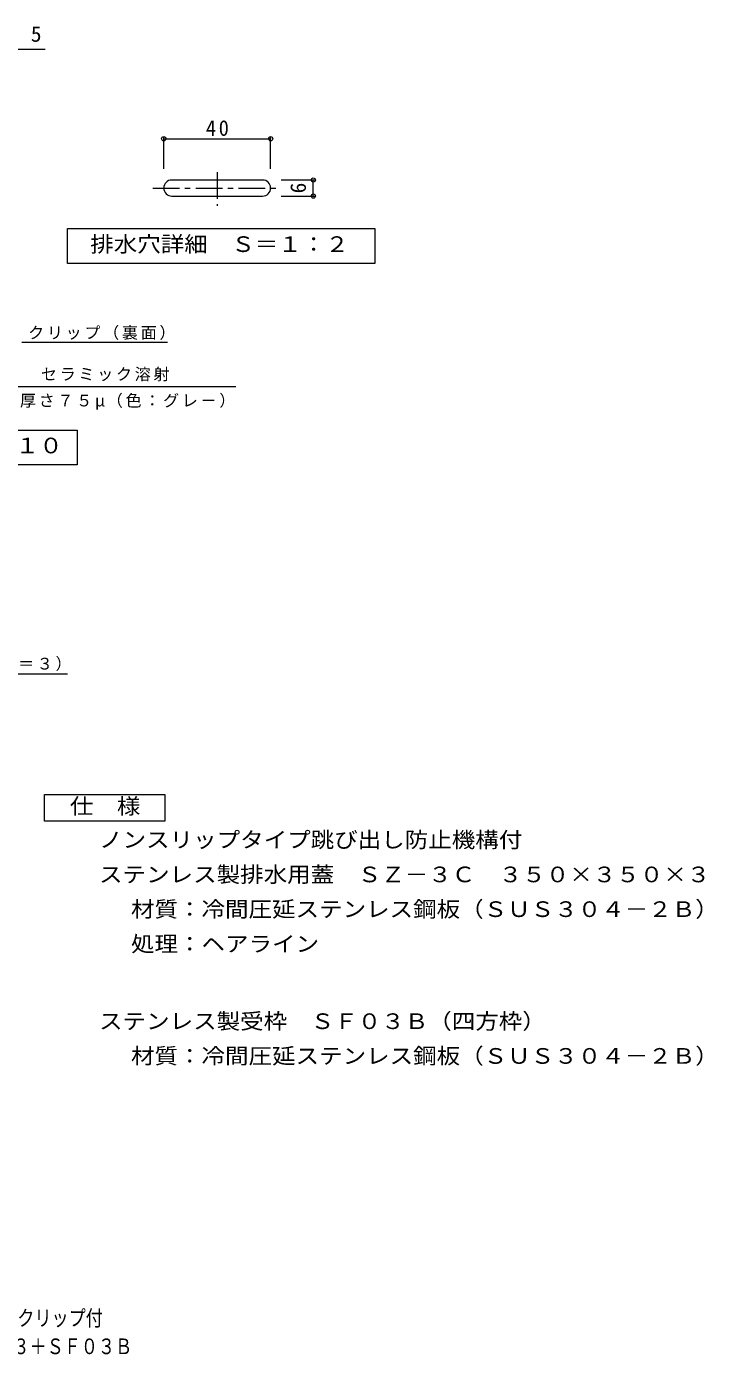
# Model space of a CAD drawing. Units: millimetres, scale not verified, with parts at other scales. Extents: x -335 to 309, y -275 to 232.
# Drawn here: x 55.1 to 308.7, y -275 to 222.2 of the extents above; entities that cross this region are included whole.
import ezdxf
from ezdxf.enums import TextEntityAlignment as Align

# ---------------------------------------------------------------- set-up
doc = ezdxf.new("R2010")
doc.units = ezdxf.units.MM
doc.header["$LTSCALE"] = 2
doc.header["$PDMODE"] = 32
doc.header["$PDSIZE"] = 1.6
doc.linetypes.add('CHAIN1', pattern=[8, 5, -1, 1, -1])
doc.layers.add('C-0', color=2, linetype='Continuous')
doc.layers.add('F-4', color=2, linetype='Continuous')
for name, color, linetype, lineweight in [('C-2', 3, 'Continuous', 9), ('C-4', 7, 'Continuous', 9), ('C-5', 7, 'Continuous', 9), ('D-5', 7, 'Continuous', 9)]:
    doc.layers.add(name, color=color, linetype=linetype, lineweight=lineweight)
doc.styles.add('ＭＳ ゴシック', font='')
doc.styles.get('ＭＳ ゴシック').set_extended_font_data('MS Gothic')

msp = doc.modelspace()

# ---------------------------------------------------------------- linework, layer by layer
at = {"layer": 'C-2'}
for p, q in [((143.404, 164.735), (109.404, 164.735)), ((109.404, 158.735), (143.404, 158.735))]:
    msp.add_line(p, q, dxfattribs=at)
at = {"layer": 'C-2', "linetype": 'CHAIN1'}
for p, q in [((126.404, 167.651), (126.404, 155.122)), ((102.341, 161.735), (149.064, 161.735))]:
    msp.add_line(p, q, dxfattribs=at)
at = {"layer": 'C-2'}
for centre, start, end in [((109.404, 161.735), 89.99997, 179.99881), ((143.403, 161.735), 1.16566, 89.99944), ((109.404, 161.735), 179.9994, 270), ((143.404, 161.735), 270, 0.00124)]:
    msp.add_arc(centre, 3, start, end, dxfattribs=at)
at = {"layer": 'C-4'}
for p, q in [((-28.388, 213.735), (62.026, 213.735)), ((106.404, 168.972), (106.404, 180.779)), ((106.404, 180.179), (146.404, 180.179)), ((146.404, 168.972), (146.404, 180.779)), ((162.971, 164.735), (150.382, 164.735)), ((162.371, 158.735), (162.371, 164.735)), ((150.382, 158.735), (162.971, 158.735))]:
    msp.add_line(p, q, dxfattribs=at)
for p in [(106.404, 180.179), (146.404, 180.179), (162.371, 164.735), (162.371, 158.735)]:
    msp.add_point(p, dxfattribs=at)
at = {"layer": 'C-5'}
for p, q in [((53.249, 104.029), (107.843, 104.029)), ((38.228, 87.372), (133.311, 87.372)), ((-41.025, 71.135), (73.976, 71.135))]:
    msp.add_line(p, q, dxfattribs=at)
msp.add_lwpolyline([(70.385, 133.528), (70.385, 146.527), (185.385, 146.527), (185.385, 133.528)], close=True, dxfattribs=at)
msp.add_lwpolyline([(73.976, 71.135), (73.976, 58.135), (-41.025, 58.135)], dxfattribs=at)
at = {"layer": 'D-5'}
msp.add_line((-68.264, -20.13), (70.318, -20.13), dxfattribs=at)
at = {"layer": 'D-5', "color": 2}
for p, q in [((61.766, -65.379), (106.766, -65.379)), ((61.766, -75.379), (61.766, -65.379)), ((106.766, -65.379), (106.766, -75.379)), ((106.766, -75.379), (61.766, -75.379))]:
    msp.add_line(p, q, dxfattribs=at)

# ---------------------------------------------------------------- texts
at = {"layer": 'C-0', "style": 'ＭＳ ゴシック'}
msp.add_text('5', height=5.865, rotation=0.001, dxfattribs=at).set_placement((56.667, 214.735), align=Align.BOTTOM_LEFT)
at = {"layer": 'C-4', "color": 2, "style": 'ＭＳ ゴシック'}
msp.add_text('6', height=5.865, rotation=90, dxfattribs=at).set_placement((161.371, 159.735), align=Align.BOTTOM_LEFT)
at = {"layer": 'C-4', "color": 2, "insert": (122.154, 181.179), "char_height": 5.865, "attachment_point": 7, "style": 'ＭＳ ゴシック'}
msp.add_mtext('\\T1.27;\\W0.95;40', dxfattribs=at)
at = {"layer": 'C-5', "color": 2, "style": 'ＭＳ ゴシック', "width": 1.1}
for s, p in [('排水穴詳細\u3000Ｓ＝１：２', (78.885, 136.028)), ('平面詳細図\u3000Ｓ＝１：１０', (-37.025, 60.635))]:
    msp.add_text(s, height=5.865, dxfattribs=at).set_placement(p, align=Align.BOTTOM_LEFT)
at = {"layer": 'C-5', "char_height": 4.399, "attachment_point": 7, "style": 'ＭＳ ゴシック'}
for s, insert in [('\\T1.17;クリップ（裏面）', (55.645, 104.803)), ('\\T1.17;セラミック溶射', (60.436, 89.371)), ('\\T1.17;被膜厚さ７５μ（色：グレ－）', (38.555, 78.777))]:
    msp.add_mtext(s, dxfattribs=dict(at, insert=insert))
at = {"layer": 'D-5', "color": 2, "style": 'ＭＳ ゴシック', "width": 1.1}
for s, p in [('仕\u3000様', (71.266, -74.379)), ('ノンスリップタイプ跳び出し防止機構付', (82.184, -86.963)), ('ステンレス製排水用蓋\u3000ＳＺ－３Ｃ\u3000３５０×３５０×３', (82.184, -99.963)), ('材質：冷間圧延ステンレス鋼板（ＳＵＳ３０４－２Ｂ）', (94.126, -112.963)), ('処理：ヘアライン', (94.126, -125.963)), ('ステンレス製受枠\u3000ＳＦ０３Ｂ（四方枠）', (82.184, -154.916)), ('材質：冷間圧延ステンレス鋼板（ＳＵＳ３０４－２Ｂ）', (94.126, -167.916))]:
    msp.add_text(s, height=5.865, dxfattribs=at).set_placement(p, align=Align.BOTTOM_LEFT)
at = {"layer": 'D-5', "insert": (-67.476, -19.131), "char_height": 4.399, "attachment_point": 7, "style": 'ＭＳ ゴシック'}
msp.add_mtext('\\T1.17;ステンレス製排水用蓋ＳＺ－３Ｃ（ｔ＝３）', dxfattribs=at)
at = {"layer": 'F-4', "style": 'ＭＳ ゴシック', "width": 0.8}
for s, p in [('ステンレス製\u3000ノンスリップタイプ（セラミック溶射）排水ピット蓋\u3000クリップ付', (-153.185, -266.052)), ('ＳＺ－３Ｃ\u3000３５０×３５０×３＋ＳＦ０３Ｂ', (-39.778, -276.648))]:
    msp.add_text(s, height=5.865, dxfattribs=at).set_placement(p, align=Align.BOTTOM_LEFT)

doc.saveas('drawing.dxf')
